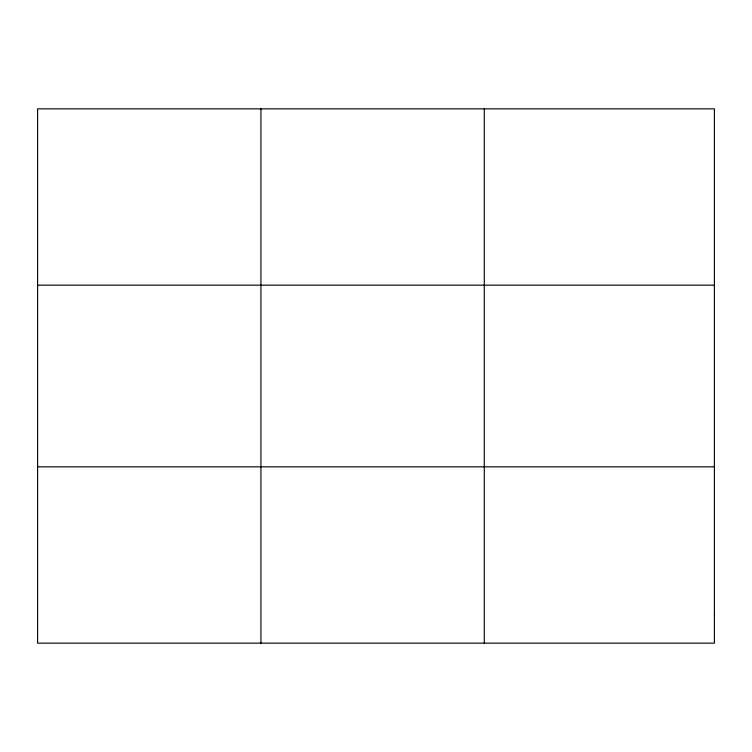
<?xml version="1.0" encoding="UTF-8"?>
<svg xmlns="http://www.w3.org/2000/svg" width="752" height="752" viewBox="0 0 752 752"><rect width="100%" height="100%" fill="white"/><g stroke="black" fill="none" stroke-linecap="round" stroke-linejoin="round"><path stroke-width="1.13" d="M260.944 643.139L260.944 108.861M484.288 643.139L484.288 108.861M37.6 285.168L714.4 285.168M37.6 466.832L714.4 466.832M714.4 613.754L714.4 643.139L37.6 643.139L37.6 108.861L714.4 108.861L714.4 613.754"/></g></svg>
